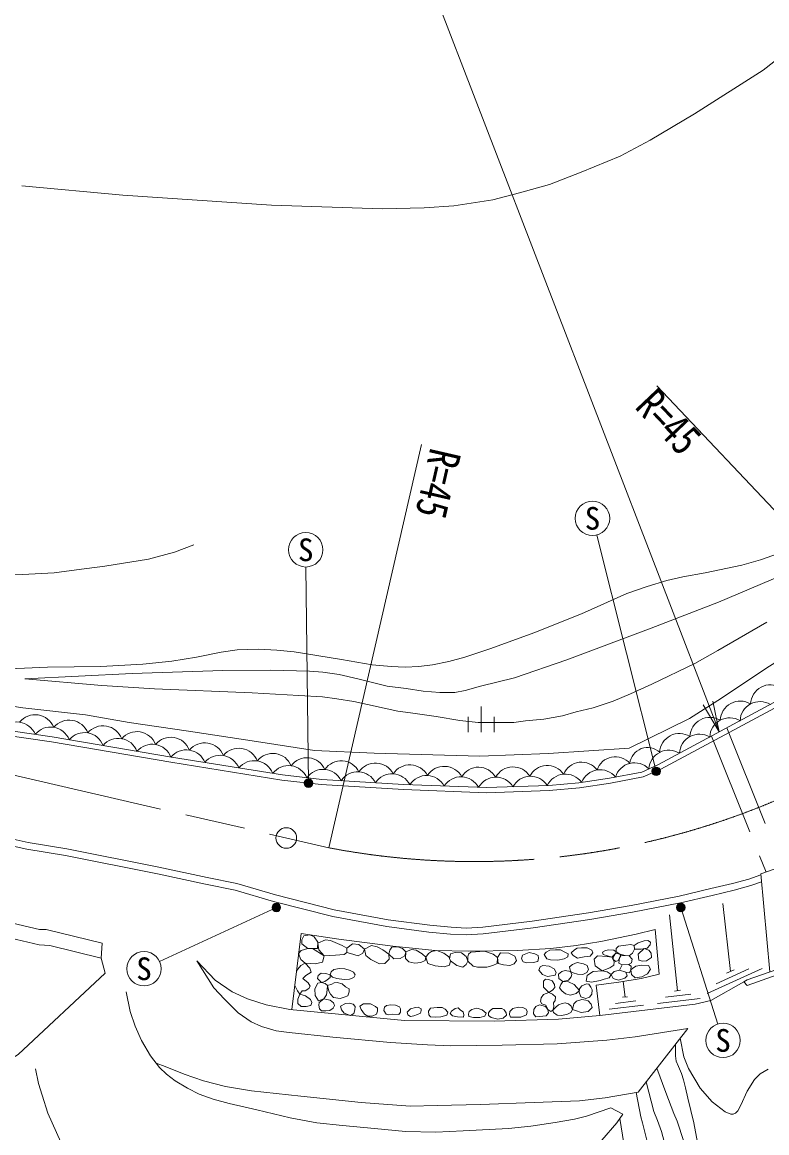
# Model space of a CAD drawing. Units: millimetres at full size, sheet at 1:1000; details may follow other scales. Extents: x 40000 to 680000, y 20000 to 380000.
# Drawn here: x 452376 to 495669, y 246137 to 310700 of the extents above; entities that cross this region are included whole.
import ezdxf
from ezdxf.enums import TextEntityAlignment as Align

# ---------------------------------------------------------------- set-up
doc = ezdxf.new("R2010")
doc.units = ezdxf.units.MM
doc.header["$LTSCALE"] = 1000
doc.linetypes.add('CHAIN', pattern=[18.5, 12, -1.5, 3.5, -1.5])
doc.linetypes.add('DASHED', pattern=[7.5, 6, -1.5])
for name, color, linetype, lineweight in [('M-BGD', 7, 'Continuous', 13), ('M-BMK', 2, 'CHAIN', 13), ('M-BMK-SRVR', 3, 'Continuous', 13), ('M-STR-HTXT', 7, 'Continuous', 13), ('M-STR-STRC', 7, 'Continuous', 13)]:
    doc.layers.add(name, color=color, linetype=linetype, lineweight=lineweight)
doc.styles.add('ＭＳ ゴシック', font='')
doc.styles.get('ＭＳ ゴシック').set_extended_font_data('MS Gothic')

# ---------------------------------------------------------------- blocks, each defined once
blk = doc.blocks.new('open_arrow')
at = {"color": 0, "linetype": 'Continuous', "lineweight": -2}
blk.add_lwpolyline([(7.5, 1.25), (0, 0), (7.5, -1.25)], dxfattribs=at)

msp = doc.modelspace()

# ---------------------------------------------------------------- hatches: boundary and pattern name
at = {"layer": 'M-STR-HTXT'}
for points in [[(489361, 267365, -1), (489101, 266939, -1)], [(469200, 266640, -1), (468848, 266286, -1)], [(466919, 259317, -0.41421), (467241, 259462, -0.41421), (467386, 259139, -1)], [(490559, 259012, -0.41421), (490455, 259350, -0.41421), (490793, 259454, -1)]]:
    msp.add_hatch(color=256, dxfattribs=at).paths.add_polyline_path(points)

# ---------------------------------------------------------------- linework, layer by layer
at = {"layer": 'M-BGD'}
for p, q in [((479058, 269424), (479058, 270924)), ((478308, 269424), (478308, 270324)), ((479808, 269424), (479808, 270324)), ((493553, 255508), (493120, 259465)), ((490479, 254399), (490003, 258813)), ((492204, 254242), (495395, 255680)), ((492719, 254803), (494634, 255666)), ((493330, 255407), (493777, 255608)), ((487427, 254031), (487317, 254939)), ((490305, 254378), (490653, 254420)), ((486867, 253662), (488058, 253805)), ((487288, 254015), (487566, 254048)), ((489310, 253654), (491792, 253953)), ((489770, 254012), (491260, 254191)), ((486506, 253316), (488491, 253555))]:
    msp.add_line(p, q, dxfattribs=at)
at = {"layer": 'M-BGD', "linetype": 'DASHED'}
for p, q in [((493347, 269678), (496574, 261624)), ((492460, 269202), (495630, 261292))]:
    msp.add_line(p, q, dxfattribs=at)
at = {"layer": 'M-BGD'}
for points in [[(449922, 278656), (452393, 278600), (454231, 278691), (455524, 278855), (457180, 279082), (459714, 279493), (461225, 279884), (462345, 280312)], [(451181, 273094), (453846, 273201), (456946, 273254), (459389, 273387), (461074, 273555), (462514, 273786), (463944, 274070), (464877, 274221), (466120, 274256), (467178, 274203), (468181, 274097), (470939, 273643), (472724, 273341), (473835, 273243), (474648, 273207), (475430, 273251), (476238, 273349), (477180, 273527), (478113, 273784), (479623, 274299), (482116, 275207), (484892, 276299), (487527, 277493), (488711, 277895), (489861, 278241), (490788, 278464), (492095, 278688), (494217, 279134), (495294, 279439), (496679, 279924)], [(449046, 271365), (452418, 270846), (456056, 270431), (458603, 269995), (462035, 269488), (465990, 268886), (469362, 268367), (472848, 268201), (478991, 268024), (482971, 268189), (487665, 268495), (491175, 270218), (493041, 271399), (495670, 273167), (498622, 275010), (501098, 276566), (504829, 279133), (505851, 277650)], [(452528, 272532), (458769, 272831), (464043, 273015), (466830, 273038), (469087, 272967), (469857, 272910), (470796, 272774), (471894, 272525), (473592, 272107), (474702, 271960), (475681, 271812), (476654, 271733), (477537, 271733), (478137, 271857), (479020, 272095), (481001, 272593), (484050, 273636), (488940, 275469), (492864, 276989), (497210, 278833)], [(449692, 269798), (454124, 269160), (461065, 267971), (467517, 266943), (469791, 266675), (474550, 266389), (479379, 266203), (482996, 266327), (484736, 266488), (486531, 266750), (488395, 267110), (489377, 267544), (498637, 272520), (499866, 273281), (504287, 276513), (505851, 277650)], [(452528, 272532), (457014, 272141), (460064, 271953), (465748, 271712), (468466, 271563), (469829, 271485), (470676, 271359), (471650, 271203), (474221, 270648), (474957, 270558), (476437, 270334), (477829, 270101), (478881, 269994), (479816, 269984), (480965, 269994), (481636, 270081), (482708, 270188), (483784, 270383), (484583, 270607), (485576, 270850), (486734, 271220), (487737, 271648), (488984, 272213), (491484, 273423), (492818, 274173), (495671, 275817)], [(449647, 269501), (454077, 268863), (461016, 267675), (467476, 266646), (469764, 266376), (474536, 266090), (479379, 265903), (483015, 266027), (484771, 266190), (486581, 266454), (488485, 266822), (489508, 267275), (498787, 272261)], [(442378, 245025), (445276, 246560), (449823, 249241), (452133, 250689), (457190, 255426), (456959, 256283), (457032, 257152), (453760, 257963), (453387, 257963), (443706, 260221), (440370, 260528), (438350, 261411), (428132, 261815), (429982, 268508)], [(495368, 260720), (494736, 260507), (493771, 260239), (492498, 259940), (490657, 259503), (487859, 258964), (485371, 258527), (482085, 258048), (479187, 257700), (478182, 257640), (477287, 257690), (476023, 257809), (473586, 258127), (470427, 258714), (466995, 259579), (464761, 260237), (463040, 260595), (460235, 261192), (454897, 262257), (452639, 262625), (448185, 263591)], [(495847, 255489), (495325, 261185), (496879, 261731)], [(444446, 259148), (453364, 257058), (453986, 257025), (456959, 256283)], [(468047, 253298), (468591, 257724), (470776, 257396), (473920, 256979), (476382, 256727), (478339, 256689), (481150, 256739), (483120, 256853), (484584, 257030), (486024, 257257), (488069, 257686), (489181, 257951), (489408, 255364), (488372, 255111), (487059, 254897), (485746, 254720), (485953, 252947)], [(469558, 257170), (470014, 257356), (470295, 257316), (470982, 257031), (471246, 256876), (471249, 256613), (471095, 256505), (470599, 256465), (469929, 256428)], [(469558, 257170), (469631, 256771), (469929, 256428)], [(471246, 256876), (471573, 257121), (471949, 257079), (472284, 256814), (472180, 256570), (471915, 256430), (471468, 256556), (471249, 256613)], [(487659, 256416), (487856, 256585), (487981, 256818), (487954, 257018), (487761, 257081), (487469, 257035), (487041, 256991), (486916, 256856), (486912, 256653), (487122, 256526), (487431, 256443)], [(487954, 257018), (488187, 257173), (488541, 257305), (488751, 257317), (488901, 257215), (488886, 257056), (488709, 256873), (488355, 256810), (487981, 256818)], [(468976, 256860), (468594, 256740), (468447, 256552), (468573, 256210), (468833, 255992), (469416, 255950), (469838, 256059), (469929, 256428), (469260, 256858)], [(477224, 256245), (477273, 256535), (477542, 256616), (477915, 256597), (478180, 256385), (478291, 256112), (478195, 255920), (477999, 255774), (477649, 255870), (477276, 256128)], [(487181, 256425), (487122, 256526), (486950, 256562), (486862, 256538), (486736, 256342), (486732, 256216), (486894, 256093), (487025, 256149), (487105, 256310)], [(487255, 255894), (487057, 256004), (487105, 256310), (487181, 256425), (487431, 256443), (487659, 256416), (487847, 256228), (487808, 256017), (487632, 255921)], [(462528, 256136), (463517, 254555), (464130, 253905), (464934, 253102), (465682, 252594), (466282, 252318), (467141, 252073), (467899, 251962), (470427, 251700), (473780, 251384), (475941, 251259), (477307, 251201), (480291, 251239), (483488, 251307), (486372, 251520), (488019, 251724), (491071, 252208), (488193, 248499), (486265, 248160), (484773, 247986), (482151, 247896), (479031, 247790), (476503, 247722), (474929, 247693), (472090, 247896), (468583, 248264), (465705, 248584), (464188, 248835), (462921, 249165), (461788, 249543), (460683, 249998), (460158, 250186)], [(462528, 256136), (463600, 255008), (464575, 254335), (465473, 253917), (466553, 253585), (467940, 253309), (474599, 252656), (479812, 252635), (483550, 252737), (485953, 252947), (491504, 253616), (492406, 253818), (494328, 254919)], [(468833, 255992), (469103, 255709), (469174, 255470), (468874, 255275), (468688, 255103), (468998, 254845), (469112, 254664), (469050, 254525), (468826, 254387), (468659, 254392), (468525, 254201), (468373, 254382), (468220, 254703)], [(468833, 255992), (468579, 255868), (468406, 255648), (468319, 255511)], [(487110, 255592), (487255, 255894), (487632, 255921), (487777, 255820), (487773, 255601), (487681, 255443), (487466, 255478)], [(458423, 254340), (458662, 253197), (458948, 252338), (459308, 251501), (459830, 250610), (460351, 249935), (460770, 249546), (461262, 249157), (461982, 248731), (462657, 248386), (463473, 248085), (464401, 247839), (466017, 247465), (467948, 247002), (469516, 246707), (470999, 246568), (472850, 246377), (474653, 246207), (476431, 246178), (478017, 246259), (480651, 246391), (481951, 246516), (483368, 246736), (484480, 246921), (485178, 247112), (486610, 247597), (487293, 247215), (486948, 246723), (486074, 245703)], [(490356, 251286), (490357, 250603), (490403, 250308), (490540, 249992), (490703, 249591), (490830, 249218), (490937, 248745), (491074, 248145), (491419, 246720), (491694, 245269)], [(490631, 251641), (490855, 250548), (491123, 249877), (491803, 248729), (492502, 247944), (493249, 247360), (493574, 247227), (493720, 247223), (493842, 247273), (493980, 247414), (494165, 247734), (494531, 248549), (494950, 249231), (495282, 249574), (495746, 249837)], [(490847, 245632), (490465, 246813), (490273, 247257), (489794, 248485), (489271, 249888)], [(453141, 249859), (453318, 249009), (453528, 248325), (453856, 247277), (454367, 246146), (454942, 244858)], [(488653, 249091), (489108, 247383), (489320, 246857), (489541, 246204), (489906, 244838)], [(488083, 248480), (488337, 247060), (488446, 246719), (488794, 245315)], [(487120, 246969), (487599, 244063)]]:
    msp.add_lwpolyline(points, dxfattribs=at)
at = {"layer": 'M-BGD', "linetype": 'DASHED'}
msp.add_lwpolyline([(495329, 261129), (494619, 260890), (493672, 260626), (492406, 260330), (490573, 259894), (487786, 259358), (485308, 258922), (482032, 258445), (479151, 258098), (478181, 258041), (477317, 258089), (476068, 258206), (473648, 258522), (470512, 259105), (467100, 259965), (464859, 260625), (463123, 260986), (460315, 261583), (454968, 262651), (452713, 263018), (448272, 263982)], dxfattribs=at)
at = {"layer": 'M-BGD'}
for points in [[(469109, 257646), (468747, 257585), (468632, 257351), (468632, 257121), (468976, 256860), (469545, 256857), (469561, 257218), (469358, 257534)], [(472284, 256814), (472354, 256437), (472654, 256214), (473142, 255963), (473463, 255970), (473707, 256221), (473693, 256514), (473351, 256765), (473016, 256940), (472689, 257019)], [(494521, 255030), (501103, 257309), (501237, 257077), (494521, 254694), (494328, 254919)], [(473693, 256514), (473990, 256257), (474351, 256265), (474627, 256421), (474685, 256659), (474490, 256856), (474223, 256948), (473868, 256935), (473750, 256757)], [(474685, 256659), (474669, 256262), (474846, 256070), (475207, 256000), (475560, 256044), (475800, 256149), (475841, 256354), (475625, 256531), (475291, 256755), (475019, 256791)], [(475841, 256354), (475957, 255974), (476380, 255844), (476903, 255778), (477214, 255878), (477276, 256128), (477172, 256362), (476899, 256574), (476484, 256725), (476172, 256677), (476000, 256562)], [(478291, 256112), (478587, 255821), (478852, 255759), (479383, 255759), (479738, 255855), (479984, 255986), (480015, 256335), (479765, 256512), (479250, 256705), (478458, 256637), (478331, 256521), (478285, 256373)], [(480015, 256335), (480188, 256594), (480679, 256575), (481018, 256408), (481107, 256155), (480983, 255950), (480733, 255869), (480366, 255896), (480056, 255974)], [(481845, 256618), (481471, 256470), (481412, 256241), (481498, 256082), (481719, 256012), (482081, 256042), (482350, 256090), (482401, 256281), (482380, 256446), (482181, 256542)], [(482730, 256497), (482881, 256249), (483086, 256192), (483521, 256163), (483879, 256257), (484097, 256359), (484116, 256534), (483933, 256642), (483672, 256769), (483391, 256766), (483047, 256747), (482850, 256637)], [(484480, 256771), (484294, 256607), (484415, 256437), (484658, 256284), (485051, 256373), (485400, 256413), (485548, 256607), (485505, 256758), (485217, 256882), (484888, 256887), (484648, 256877)], [(486097, 255559), (485684, 255843), (485624, 256221), (485823, 256425), (486386, 256390), (486665, 256350), (486799, 256082), (486774, 255888), (486550, 255729)], [(486665, 256350), (486146, 256501), (486124, 256644), (486284, 256733), (486479, 256781), (486774, 256763), (486912, 256653), (486862, 256538)], [(488532, 256841), (488190, 256520), (488220, 256172), (488444, 256107), (488670, 256142), (488958, 256337), (488952, 256577), (488811, 256751)], [(470290, 255316), (470334, 255503), (470498, 255639), (470827, 255692), (471126, 255672), (471443, 255565), (471644, 255475), (471730, 255327), (471652, 255171), (471398, 255068), (471098, 255052), (470667, 255105), (470424, 255192)], [(482911, 255221), (482624, 255344), (482422, 255587), (482489, 255780), (482651, 255857), (483020, 255830), (483303, 255663), (483429, 255457), (483370, 255304)], [(484252, 255515), (484188, 255785), (484372, 255928), (484651, 256045), (485020, 255964), (485218, 255857), (485303, 255636), (485202, 255454), (484975, 255331), (484665, 255353), (484415, 255437)], [(488413, 255890), (488058, 255824), (487865, 255694), (487773, 255601), (487811, 255340), (488007, 255151), (488403, 255211), (488733, 255379), (488898, 255646), (488793, 255863)], [(469778, 254867), (469541, 255112), (469589, 255286), (469760, 255408), (470023, 255405), (470290, 255316), (470290, 255164), (470101, 255034), (469973, 254932)], [(482990, 254295), (482687, 254599), (482692, 254945), (482795, 255070), (482986, 255055), (483186, 254972), (483321, 254752), (483352, 254585), (483213, 254437)], [(483817, 254940), (483583, 255102), (483565, 255362), (483745, 255515), (483942, 255564), (484252, 255515), (484342, 255335), (484288, 255205), (484145, 255003)], [(485983, 254997), (485475, 254903), (485176, 254952), (485226, 255276), (485305, 255345), (485579, 255510), (486097, 255559), (486381, 255485), (486625, 255330), (486510, 255146), (486212, 255067)], [(487045, 255015), (486737, 255101), (486625, 255330), (486803, 255509), (487110, 255592), (487466, 255478), (487549, 255259), (487409, 255118)], [(469604, 253800), (469415, 254119), (469397, 254504), (469574, 254841), (469778, 254867), (469997, 254823), (470130, 254708), (470108, 254452), (470067, 254156), (469912, 253926)], [(470130, 254708), (470203, 254379), (470309, 254190), (470478, 254010), (470855, 253952), (471102, 254026), (471303, 254100), (471393, 254334), (471385, 254506), (471172, 254625), (470970, 254789), (470687, 254867), (470506, 254863), (470379, 254781)], [(484778, 254414), (484468, 254751), (484131, 254904), (483817, 254940), (483695, 254751), (483614, 254572), (483749, 254383), (483960, 254221), (484252, 254136), (484576, 254239)], [(484856, 254050), (484769, 254320), (484787, 254509), (484918, 254688), (485192, 254787), (485327, 254774), (485443, 254594), (485524, 254446), (485493, 254203), (485367, 254024), (485138, 253952)], [(468525, 254201), (468411, 253897), (468399, 253660), (468600, 253478), (468885, 253482), (469159, 253541), (469222, 253704), (469133, 253886), (468848, 254097)], [(469912, 253926), (469643, 253718), (469623, 253559), (469665, 253351), (469785, 253220), (470021, 253218), (470265, 253249), (470450, 253380), (470538, 253533), (470476, 253701), (470291, 253849), (470089, 253877)], [(482508, 253777), (482558, 253982), (482677, 254184), (482990, 254295), (483203, 254190), (483374, 254042), (483362, 253834), (483266, 253690), (483283, 253459), (483223, 253266), (483109, 253181), (482944, 253308), (482826, 253551), (482591, 253636)], [(484909, 253884), (484603, 253786), (484459, 253628), (484366, 253307), (484540, 253247), (484873, 253121), (485286, 253188), (485511, 253413), (485461, 253619), (485286, 253803), (485147, 253853)], [(471167, 253658), (470877, 253502), (470939, 253286), (471104, 253090), (471244, 253038), (471468, 252963), (471650, 253073), (471724, 253283), (471727, 253473), (471611, 253618), (471400, 253669)], [(472627, 253641), (472212, 253641), (472004, 253505), (472090, 253303), (472272, 253038), (472473, 252925), (472718, 252913), (472980, 253024), (473025, 253209), (473037, 253374), (472914, 253485)], [(473814, 253581), (473561, 253544), (473433, 253445), (473405, 253237), (473541, 253041), (473689, 252987), (473914, 253024), (474269, 253015), (474380, 253141), (474372, 253345), (474306, 253459), (474076, 253561)], [(475234, 253430), (474944, 253337), (474754, 253152), (474791, 252993), (474950, 252907), (475140, 252944), (475357, 253021), (475536, 253098), (475570, 253243), (475567, 253345), (475402, 253447)], [(476495, 253411), (476108, 253374), (476003, 253206), (476017, 252993), (476108, 252871), (476427, 252862), (476717, 252873), (477061, 252981), (477124, 253155), (476973, 253328), (476785, 253425)], [(477548, 253365), (477338, 253200), (477253, 253067), (477386, 252930), (477694, 252870), (478026, 252868), (478052, 253004), (478009, 253160), (477867, 253263), (477733, 253405)], [(478783, 253376), (478518, 253308), (478370, 253186), (478322, 253024), (478353, 252888), (478609, 252831), (478988, 252842), (479272, 252919), (479349, 253092), (479121, 253294), (478894, 253371)], [(480004, 253371), (479731, 253354), (479577, 253254), (479489, 253107), (479495, 252962), (479643, 252831), (480030, 252734), (480342, 252805), (480530, 252970), (480519, 253115), (480402, 253283), (480260, 253365)], [(481234, 253433), (480898, 253365), (480719, 253180), (480708, 253021), (480762, 252856), (481078, 252856), (481370, 252868), (481689, 252993), (481734, 253189), (481686, 253325), (481484, 253425)], [(482458, 253572), (482247, 253476), (482119, 253300), (482114, 253055), (482247, 252873), (482458, 252893), (482833, 252939), (482984, 253103), (482944, 253308), (482808, 253487)], [(483780, 253654), (483561, 253567), (483400, 253449), (483223, 253266), (483274, 253128), (483477, 252966), (483709, 252952), (484040, 253014), (484279, 253133), (484366, 253307), (484298, 253491), (484134, 253628), (483938, 253690)]]:
    msp.add_lwpolyline(points, close=True, dxfattribs=at)
for centre, radius, start, end in [((495885, 271022), 1160, 58.73638, 177.766), ((494123, 270076), 1160, 58.73677, 177.76639), ((495274, 270045), 1160, 58.73677, 177.76639), ((452057, 268862), 1160, 22.295, 141.32462), ((453126, 269273), 1167, 22.09754, 140.75867), ((455102, 268962), 1167, 21.33275, 139.99143), ((492361, 269129), 1160, 58.73677, 177.76639), ((493513, 269099), 1160, 58.73677, 177.76639), ((454027, 268566), 1160, 21.52714, 140.56559), ((455993, 268242), 1160, 20.76305, 139.79267), ((457075, 268637), 1160, 20.76305, 139.79267), ((459046, 268299), 1160, 20.76305, 139.79267), ((490588, 268204), 1148, 57.70445, 177.44342), ((491751, 268152), 1160, 58.73677, 177.76639), ((457964, 267905), 1160, 20.76305, 139.79267), ((459935, 267567), 1160, 20.76305, 139.79267), ((461019, 267973), 1155, 20.92872, 140.28508), ((462993, 267646), 1160, 21.42868, 140.4583), ((461915, 267239), 1160, 21.42105, 140.45083), ((463890, 266924), 1160, 21.43624, 140.46586), ((464968, 267332), 1160, 21.43624, 140.46586), ((466947, 267046), 1146, 21.84312, 141.71028), ((468931, 266804), 1138, 23.69784, 144.04189), ((486858, 266891), 1111, 40.32552, 162.26314), ((488735, 267497), 1036, 47.01233, 173.76762), ((489966, 267221), 1159, 57.35034, 176.4414), ((465865, 266610), 1160, 21.43624, 140.46586), ((467861, 266322), 1160, 23.07932, 142.12566), ((470921, 266615), 1148, 25.96912, 145.7338), ((472916, 266474), 1158, 27.10571, 146.24684), ((474914, 266376), 1152, 27.52287, 147.05294), ((476912, 266281), 1160, 28.27353, 147.30315), ((478911, 266260), 1132, 29.04348, 149.73209), ((480910, 266256), 1151, 31.70712, 151.24832), ((482905, 266367), 1130, 33.28517, 154.08385), ((484894, 266554), 1130, 36.6943, 157.45079), ((487981, 266491), 1153, 44.12122, 163.59299), ((469875, 266106), 1160, 25.60274, 144.67235), ((471883, 265960), 1160, 27.05028, 146.0799), ((473882, 265844), 1160, 27.27097, 146.30394), ((475890, 265748), 1160, 28.27353, 147.30315), ((477889, 265671), 1160, 28.27353, 147.30315), ((479920, 265650), 1160, 31.44963, 150.52639), ((481929, 265701), 1160, 32.45238, 151.482), ((483959, 265832), 1160, 35.87828, 154.92604), ((485977, 266083), 1160, 39.22036, 158.26541)]:
    msp.add_arc(centre, radius, start, end, dxfattribs=at)
at = {"layer": 'M-BMK'}
msp.add_line((430696, 271795), (470203, 262707), dxfattribs=at)
msp.add_arc((478664, 306904), 45000, 259.16265, 308.04056, dxfattribs=at)
at = {"layer": 'M-BMK-SRVR'}
msp.add_circle((467732, 263275), 600, dxfattribs=at)
at = {"layer": 'M-STR-HTXT'}
for p, q in [((506394, 271463), (489266, 289556)), ((470203, 262707), (475583, 286146)), ((489231, 267152), (485778, 280888)), ((469024, 266463), (468875, 279029)), ((467153, 259228), (460366, 256092)), ((490676, 259233), (492824, 252459))]:
    msp.add_line(p, q, dxfattribs=at)
for points in [[(540930, 340748), (509050, 318551), (495466, 307919), (491475, 305370), (488885, 303852), (487147, 302914), (484869, 301980), (483038, 301260), (481286, 300774), (479748, 300384), (477470, 300034), (475748, 299915), (473330, 299851), (466874, 300062), (458217, 300637), (452362, 301196)], [(492904, 269440), (475935, 313456), (439148, 313456)]]:
    msp.add_lwpolyline(points, dxfattribs=at)
for centre in [(489231, 267152), (469024, 266463), (467153, 259228), (490676, 259233)]:
    msp.add_circle(centre, 250, dxfattribs=at)
at = {"layer": 'M-STR-STRC'}
for centre in [(485534, 281858), (468863, 280029), (459458, 255673), (493126, 251505)]:
    msp.add_circle(centre, 1000, dxfattribs=at)

# ---------------------------------------------------------------- block references
at = {"layer": 'M-STR-HTXT', "xscale": 240, "yscale": 240, "rotation": 111.1}
msp.add_blockref('open_arrow', (492904, 269440), dxfattribs=at)

# ---------------------------------------------------------------- texts
at = {"layer": 'M-STR-HTXT', "style": 'ＭＳ ゴシック', "width": 0.8}
msp.add_text('R=45', height=1833, rotation=313.431, dxfattribs=at).set_placement((489266, 289556), align=Align.TOP_LEFT)
msp.add_text('R=45', height=1833, rotation=257.071, dxfattribs=at).set_placement((475583, 286146), align=Align.BOTTOM_LEFT)
at = {"layer": 'M-STR-STRC', "style": 'ＭＳ ゴシック'}
for p in [(485534, 281858), (468863, 280029), (459458, 255673), (493126, 251505)]:
    msp.add_text('S', height=1320, dxfattribs=at).set_placement(p, align=Align.MIDDLE_CENTER)

doc.saveas('drawing.dxf')
